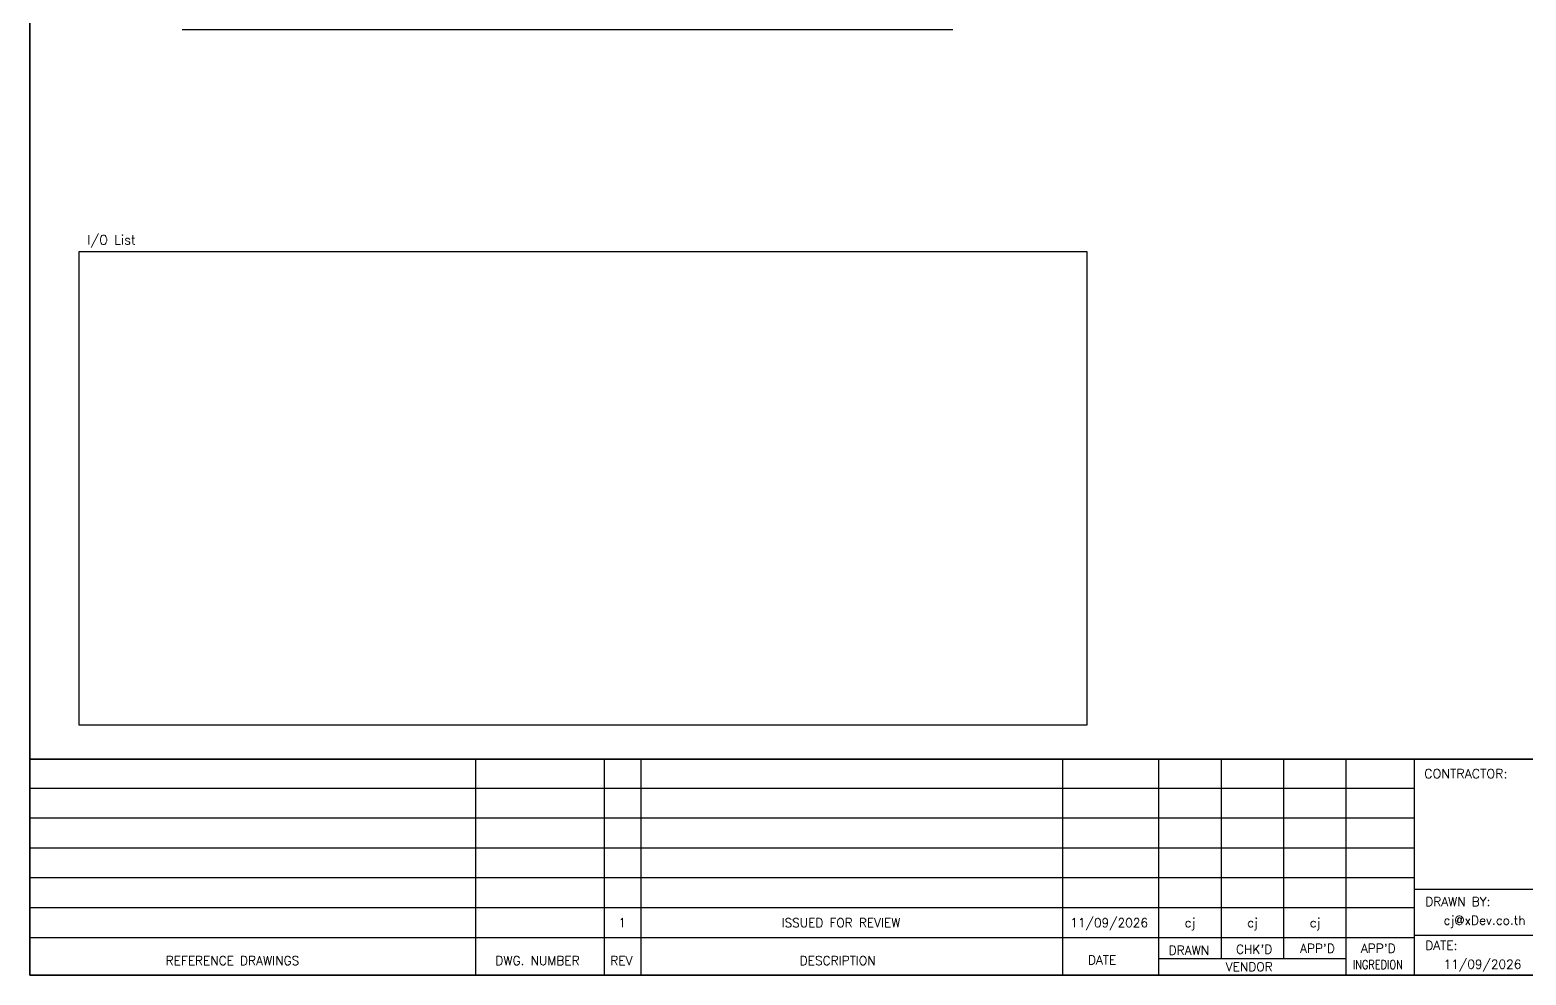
# Model space of a CAD drawing. Header units: millimetres. Extents: x 0 to 3893, y 0 to 2820.
# Drawn here: x 0 to 1998, y 0 to 1262 of the extents above; entities that cross this region are included whole.
import ezdxf
from ezdxf.enums import TextEntityAlignment as Align

# ---------------------------------------------------------------- set-up
doc = ezdxf.new("R2010")
doc.units = ezdxf.units.MM
for name, color, linetype in [('GT_1', 9, 'Continuous'), ('HELPPOINT', 7, 'Continuous'), ('MEMBER', 7, 'Continuous')]:
    doc.layers.add(name, color=color, linetype=linetype)
doc.layers.add('IE-WIRE', color=7, linetype='Continuous', lineweight=25)
doc.styles.add('ROMANS', font='romans.shx', dxfattribs={"width": 0.85, "height": 25})

msp = doc.modelspace()

# ---------------------------------------------------------------- linework, layer by layer
msp.add_lwpolyline([(65.6, 965.9), (1411.4, 965.9), (1411.4, 333.8), (65.6, 333.8)], close=True)
at = {"layer": 'GT_1', "color": 4}
for p, q in [((595.3, 0), (595.3, 288.1)), ((767.2, 0), (767.2, 288.1)), ((816.3, 0), (816.3, 288.1)), ((1379, 0), (1379, 288.1)), ((1507.3, 0), (1507.3, 288.1)), ((1590.9, 21.8), (1590.9, 288.1)), ((1674.4, 21.8), (1674.4, 288.2)), ((1757.7, 0), (1757.7, 288.1)), ((1848.7, 0), (1848.7, 288.1)), ((1848.7, 249.3), (-0.1, 249.3)), ((1848.7, 209.5), (-0.1, 209.5)), ((1848.7, 169.6), (-0.1, 169.6)), ((1848.7, 129.6), (-0.1, 129.6)), ((2635.7, 114.3), (1848.7, 114.3)), ((1848.7, 89.7), (-0.1, 89.7)), ((1848.6, 49.8), (-0.1, 49.8)), ((2635.7, 52.9), (1848.7, 52.9)), ((1757.7, 21.8), (1507.3, 21.8))]:
    msp.add_line(p, q, dxfattribs=at)
at = {"layer": 'HELPPOINT', "color": 4, "lineweight": 35}
for p, q in [((-0.1, 0), (-0.1, 2704.2)), ((-0.1, 0), (-0.1, 2704.2)), ((3893.2, 0), (-0.1, 0)), ((3893.2, 0), (-0.1, 0))]:
    msp.add_line(p, q, dxfattribs=at)
at = {"layer": 'IE-WIRE', "color": 7, "ltscale": 25.4}
msp.add_line((1232.3, 1261.9), (203.3, 1261.9), dxfattribs=at)
at = {"layer": 'MEMBER', "color": 4, "lineweight": 35}
msp.add_line((-0.1, 288.1), (3893.2, 288.1), dxfattribs=at)
msp.add_line((-0.1, 288.1), (3893.2, 288.1), dxfattribs=at)

# ---------------------------------------------------------------- texts
at = {"layer": 'MEMBER', "color": 4, "ltscale": 0.8, "style": 'ROMANS'}
for s, height, p in [('I/O List', 12.35, (76.5, 975.5)), ('CONTRACTOR:', 12.35, (1861.8, 262.7)), ('DRAWN BY:', 11.88, (1863.2, 92.1)), ('cj@xDev.co.th', 11.875, (1887.7, 67.2)), ("CHK'D", 11.88, (1610.5, 28.5)), ("APP'D", 11.88, (1696.1, 29.6)), ("APP'D", 11.88, (1777.3, 29.6)), ('DATE:', 11.88, (1863.2, 33.6)), ('REFERENCE DRAWINGS', 11.875, (181.3, 13.4)), ('DWG. NUMBER', 11.875, (621.5, 13.4)), ('REV', 11.88, (775, 13.4)), ('DESCRIPTION', 11.875, (1027.9, 13.4)), ('DATE', 11.88, (1412.7, 14.2)), ('DRAWN', 11.88, (1520.7, 27.2)), ('11/09/2026', 11.88, (1887.7, 8.5)), ('VENDOR', 11.88, (1596.8, 5.1))]:
    msp.add_text(s, height=height, dxfattribs=at).set_placement(p)
for s, height, p in [('1', 11.9, (790.8, 69.9)), ('ISSUED FOR REVIEW', 11.875, (1082.9, 69.9)), ('11/09/2026', 11.88, (1441.1, 69.9)), ('cj', 11.88, (1549, 69.9)), ('cj', 11.88, (1632.5, 69.9)), ('cj', 11.88, (1716.1, 69.9))]:
    msp.add_text(s, height=height, dxfattribs=at).set_placement(p, align=Align.MIDDLE_CENTER)
at = {"layer": 'MEMBER', "color": 4, "ltscale": 0.8, "style": 'ROMANS', "width": 0.8}
msp.add_text('INGREDION', height=11.88, dxfattribs=at).set_placement((1766.5, 8))

doc.saveas('drawing.dxf')
